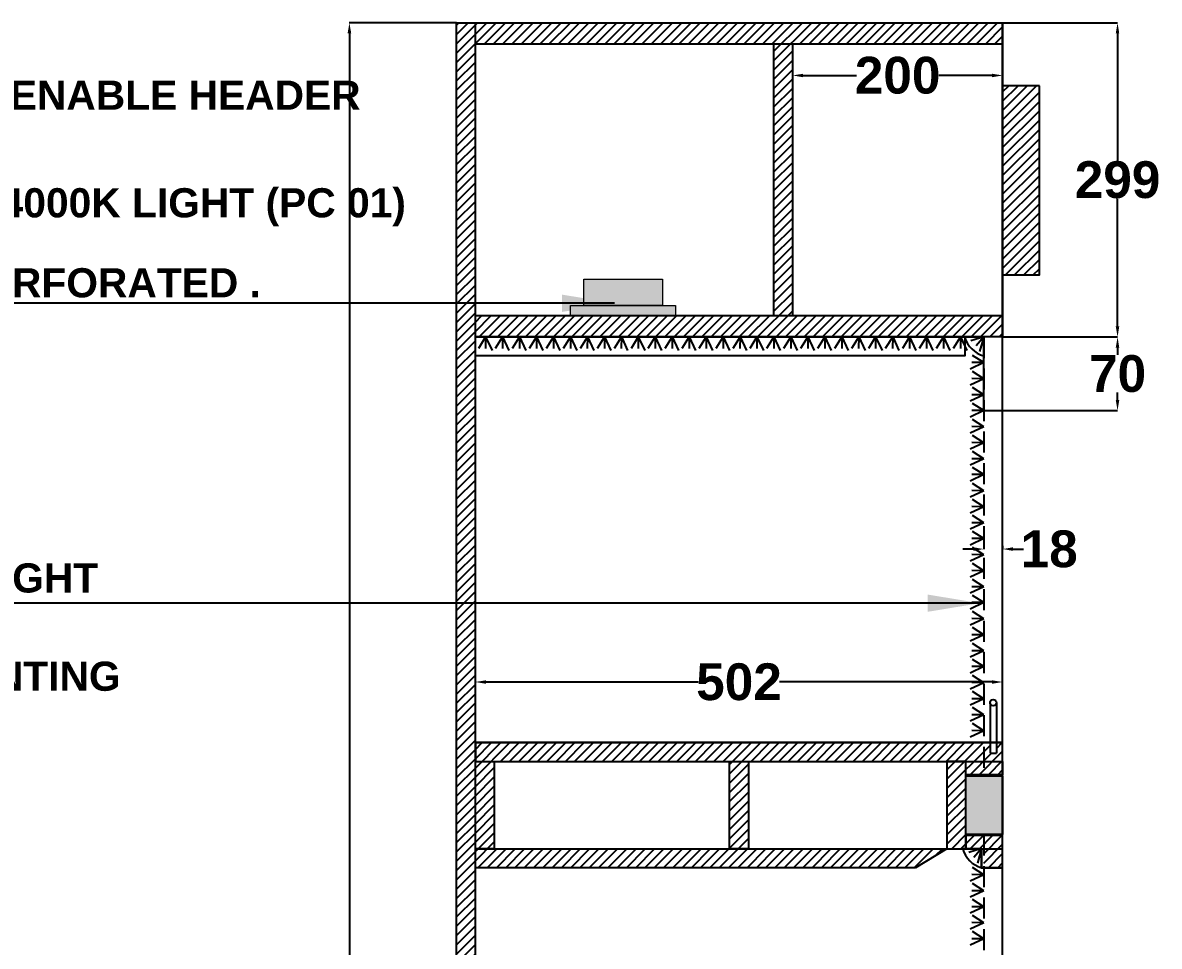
# Model space of a CAD drawing. Header units: centimetres. Extents: x 2 to 137806, y -77553 to 10.
# Drawn here: x 136724 to 137806, y -76249 to -75370 of the extents above; entities that cross this region are included whole.
import ezdxf

# ---------------------------------------------------------------- set-up
doc = ezdxf.new("R2010")
doc.units = ezdxf.units.CM
doc.header["$LTSCALE"] = 40
doc.header["$MEASUREMENT"] = 0
doc.linetypes.add('DASHED', pattern=[0.75, 0.5, -0.25])
doc.layers.add('PDF4_Geometry', color=7, linetype='Continuous')
doc.layers.add('WALL', color=7, linetype='Continuous')
doc.layers.add('PDF4_Solid Fills', color=7, linetype='Continuous', true_color=0xffffff)
doc.styles.get("Standard").update_dxf_attribs({"font": 'arialbd.ttf'})
doc.dimstyles.get("Standard").update_dxf_attribs({"dimtxt": 35, "dimasz": 10, "dimexe": 0.18, "dimexo": 0.0625, "dimgap": 0.09, "dimtad": 0, "dimtih": 1, "dimtoh": 1, "dimdec": 0, "dimzin": 0, "dimdsep": 46, "dimtxsty": 'Standard', "dimcen": 0.09, "dimadec": 0, "dimazin": 0, "dimtfac": 1, "dimtdec": 0, "dimtofl": 0, "dimtmove": 0, "dimatfit": 3, "dimfxl": 1, "dimtolj": 1, "dimtzin": 0, "dimarcsym": 0})
pattern_1 = [(45, (-3220.682, 0), (-4.41941738, 4.41941738), [])]

# ---------------------------------------------------------------- blocks, each defined once
blk = doc.blocks.new('rfrf')
at = {"layer": 'WALL', "color": 2}
for q in [(165056.9, -76302), (165061.9, -76306.8), (165065.3, -76312.1)]:
    blk.add_line((165069.2, -76298.3), q, dxfattribs=at)
blk.add_lwpolyline([(165051.2, -76298.3), (165069.2, -76298.3), (165069.2, -76316.3)], dxfattribs=at)
blk.add_arc((165076.2, -76291.4), 26, 195.6283, 254.3717, dxfattribs=at)
blk = doc.blocks.new('*D193')
at = {"layer": 'Defpoints', "color": 0, "transparency": 16777216}
for p in [(137456.6, -75410), (137656.6, -75410), (137656.6, -75419.9)]:
    blk.add_point(p, dxfattribs=at)
at = {"layer": 'WALL', "color": 0, "lineweight": -2, "transparency": 16777216}
for p, q in [((137456.6, -75410.1), (137456.6, -75420.1)), ((137656.6, -75410.1), (137656.6, -75420.1)), ((137466.6, -75419.9), (137517.6, -75419.9)), ((137646.6, -75419.9), (137595.7, -75419.9))]:
    blk.add_line(p, q, dxfattribs=at)
at = {"layer": 'WALL', "color": 0, "transparency": 16777216}
for points in [[(137466.6, -75418.3), (137466.6, -75421.6), (137456.6, -75419.9)], [(137646.6, -75418.3), (137646.6, -75421.6), (137656.6, -75419.9)]]:
    blk.add_solid(points, dxfattribs=at)
at = {"layer": 'WALL', "color": 0, "transparency": 16777216, "insert": (137556.6, -75419.9), "char_height": 35, "attachment_point": 5}
blk.add_mtext('\\A1;200', dxfattribs=at)
blk = doc.blocks.new('*D194')
at = {"layer": 'Defpoints', "color": 0, "transparency": 16777216}
for p in [(137656.6, -75668.8), (137766, -75668.8), (137656.6, -75738.8)]:
    blk.add_point(p, dxfattribs=at)
at = {"layer": 'WALL', "color": 0, "lineweight": -2, "transparency": 16777216}
for p, q in [((137656.7, -75668.8), (137766.1, -75668.8)), ((137766, -75678.8), (137766, -75685.8)), ((137766, -75728.8), (137766, -75721.7)), ((137656.7, -75738.8), (137766.1, -75738.8))]:
    blk.add_line(p, q, dxfattribs=at)
at = {"layer": 'WALL', "color": 0, "transparency": 16777216}
for points in [[(137764.3, -75678.8), (137767.6, -75678.8), (137766, -75668.8)], [(137764.3, -75728.8), (137767.6, -75728.8), (137766, -75738.8)]]:
    blk.add_solid(points, dxfattribs=at)
at = {"layer": 'WALL', "color": 0, "transparency": 16777216, "insert": (137766, -75703.8), "char_height": 35, "attachment_point": 5}
blk.add_mtext('\\A1;70', dxfattribs=at)
blk = doc.blocks.new('*D195')
at = {"layer": 'Defpoints', "color": 0, "transparency": 16777216}
for p in [(137656.6, -75369.8), (137766, -75369.8), (137656.6, -75668.8)]:
    blk.add_point(p, dxfattribs=at)
at = {"layer": 'WALL', "color": 0, "lineweight": -2, "transparency": 16777216}
for p, q in [((137656.7, -75369.8), (137766.1, -75369.8)), ((137766, -75379.8), (137766, -75501.3)), ((137766, -75658.8), (137766, -75537.2)), ((137656.7, -75668.8), (137766.1, -75668.8))]:
    blk.add_line(p, q, dxfattribs=at)
at = {"layer": 'WALL', "color": 0, "transparency": 16777216}
for points in [[(137764.3, -75379.8), (137767.6, -75379.8), (137766, -75369.8)], [(137764.3, -75658.8), (137767.6, -75658.8), (137766, -75668.8)]]:
    blk.add_solid(points, dxfattribs=at)
at = {"layer": 'WALL', "color": 0, "transparency": 16777216, "insert": (137766, -75519.3), "char_height": 35, "attachment_point": 5}
blk.add_mtext('\\A1;299', dxfattribs=at)
blk = doc.blocks.new('*D196')
at = {"layer": 'Defpoints', "color": 0, "transparency": 16777216}
for p in [(137656.6, -75997.1), (137656.6, -76012.4), (137154.6, -76025.8)]:
    blk.add_point(p, dxfattribs=at)
at = {"layer": 'WALL', "color": 0, "lineweight": -2, "transparency": 16777216}
for p, q in [((137154.6, -76025.7), (137154.6, -75996.9)), ((137164.6, -75997.1), (137367.1, -75997.1)), ((137646.6, -75997.1), (137444.2, -75997.1)), ((137656.6, -76012.4), (137656.6, -75996.9))]:
    blk.add_line(p, q, dxfattribs=at)
at = {"layer": 'WALL', "color": 0, "transparency": 16777216}
for points in [[(137164.6, -75995.5), (137164.6, -75998.8), (137154.6, -75997.1)], [(137646.6, -75995.5), (137646.6, -75998.8), (137656.6, -75997.1)]]:
    blk.add_solid(points, dxfattribs=at)
at = {"layer": 'WALL', "color": 0, "transparency": 16777216, "insert": (137405.6, -75997.1), "char_height": 35, "attachment_point": 5}
blk.add_mtext('\\A1;502', dxfattribs=at)
blk = doc.blocks.new('*D197')
at = {"layer": 'Defpoints', "color": 0, "transparency": 16777216}
for p in [(137638.6, -75867.6), (137656.6, -75867.6), (137656.6, -75870.6)]:
    blk.add_point(p, dxfattribs=at)
at = {"layer": 'WALL', "color": 0, "lineweight": -2, "transparency": 16777216}
for p, q in [((137628.6, -75870.6), (137618.6, -75870.6)), ((137638.6, -75867.6), (137638.6, -75870.8)), ((137656.6, -75867.6), (137656.6, -75870.8)), ((137666.6, -75870.6), (137676.6, -75870.6))]:
    blk.add_line(p, q, dxfattribs=at)
at = {"layer": 'WALL', "color": 0, "transparency": 16777216}
for points in [[(137628.6, -75868.9), (137628.6, -75872.3), (137638.6, -75870.6)], [(137666.6, -75868.9), (137666.6, -75872.3), (137656.6, -75870.6)]]:
    blk.add_solid(points, dxfattribs=at)
at = {"layer": 'WALL', "color": 0, "transparency": 16777216, "insert": (137700.9, -75870.6), "char_height": 35, "attachment_point": 5}
blk.add_mtext('\\A1;18', dxfattribs=at)
blk = doc.blocks.new('*D212')
at = {"layer": 'Defpoints', "color": 0, "transparency": 16777216}
for p in [(137034.7, -75369.8), (137136.6, -75369.8), (137136.6, -77429.8)]:
    blk.add_point(p, dxfattribs=at)
at = {"layer": 'WALL', "color": 0, "lineweight": -2, "transparency": 16777216}
for p, q in [((137136.6, -75369.8), (137034.5, -75369.8)), ((137034.7, -75379.8), (137034.7, -76381.8)), ((137034.7, -77419.8), (137034.7, -76417.7)), ((137136.6, -77429.8), (137034.5, -77429.8))]:
    blk.add_line(p, q, dxfattribs=at)
at = {"layer": 'WALL', "color": 0, "transparency": 16777216}
for points in [[(137033, -75379.8), (137036.4, -75379.8), (137034.7, -75369.8)], [(137033, -77419.8), (137036.4, -77419.8), (137034.7, -77429.8)]]:
    blk.add_solid(points, dxfattribs=at)
at = {"layer": 'WALL', "color": 0, "transparency": 16777216, "insert": (137034.7, -76399.8), "char_height": 35, "attachment_point": 5}
blk.add_mtext('\\A1;2060', dxfattribs=at)

msp = doc.modelspace()

# ---------------------------------------------------------------- hatches: boundary and pattern name
at = {"layer": 'WALL'}
h = msp.add_hatch(dxfattribs=at)
h.set_pattern_fill('ANSI31', color=256, scale=50)
h.set_pattern_definition(pattern_1)
h.paths.add_polyline_path([(137154.6, -75369.8), (137136.6, -75369.8), (137136.6, -77429.8), (137154.6, -77429.8)])
h = msp.add_hatch(dxfattribs=at)
h.set_pattern_fill('ANSI31', color=256, scale=50)
h.set_pattern_definition(pattern_1)
h.paths.add_polyline_path([(137438.6, -75648.8), (137456.6, -75648.8), (137456.6, -75389.8), (137438.6, -75389.8)])
h.paths.add_polyline_path([(137656.6, -75389.8), (137656.6, -75369.8), (137154.6, -75369.8), (137154.6, -75389.8)])
h.paths.add_polyline_path([(137345.3, -75648.8), (137345.3, -75648.8), (137245.3, -75648.8), (137154.6, -75648.8), (137154.6, -75668.8), (137620.6, -75668.8), (137638.6, -75668.8), (137656.6, -75668.8), (137656.6, -75648.8)])
h = msp.add_hatch(dxfattribs=at)
h.set_pattern_fill('ANSI31', color=256, scale=50)
h.set_pattern_definition(pattern_1)
h.paths.add_polyline_path([(137691.6, -75429.7), (137656.6, -75429.7), (137656.6, -75609.7), (137691.6, -75609.7)])
h = msp.add_hatch(dxfattribs=at)
h.set_pattern_fill('ANSI31', color=256, scale=50)
h.set_pattern_definition(pattern_1)
h.paths.add_polyline_path([(137638.6, -76054.8), (137154.6, -76054.8), (137154.6, -76072.8), (137638.6, -76072.8)])
h.paths.add_polyline_path([(137621.6, -76072.8), (137603.6, -76072.8), (137603.6, -76155.8), (137621.6, -76155.8)])
h.paths.add_polyline_path([(137638.6, -76072.8), (137621.6, -76072.8), (137621.6, -76085.3), (137638.6, -76085.3)])
h.paths.add_polyline_path([(137656.6, -76072.8), (137638.6, -76072.8), (137638.6, -76085.3), (137656.6, -76085.3)])
h.paths.add_polyline_path([(137656.6, -76054.8), (137650.6, -76054.8), (137650.6, -76064.8), (137644.6, -76064.8), (137644.6, -76054.8), (137638.6, -76054.8), (137638.6, -76072.8), (137656.6, -76072.8)])
h.paths.add_polyline_path([(137656.6, -76143.3), (137638.6, -76143.3), (137638.6, -76155.8), (137656.6, -76155.8)])
h.paths.add_polyline_path([(137638.6, -76143.3), (137621.6, -76143.3), (137621.6, -76155.8), (137636.6, -76155.8), (137638.6, -76155.8)])
h.paths.add_polyline_path([(137656.6, -76155.8), (137638.6, -76155.8), (137638.6, -76173.8), (137656.6, -76173.8)])
h.paths.add_polyline_path([(137603.6, -76155.8), (137154.6, -76155.8), (137154.6, -76173.8), (137573.6, -76173.8)])
h.paths.add_polyline_path([(137414.6, -76072.8), (137396.6, -76072.8), (137396.6, -76155.8), (137414.6, -76155.8)])
h.paths.add_polyline_path([(137172.6, -76072.8), (137154.6, -76072.8), (137154.6, -76155.8), (137172.6, -76155.8)])
h = msp.add_hatch(color=4, dxfattribs=at)
h.dxf.hatch_style = 1
h.paths.add_polyline_path([(137656.6, -76086.3), (137621.6, -76086.3), (137621.6, -76142.3), (137656.6, -76142.3)])

# ---------------------------------------------------------------- linework, layer by layer
at = {"layer": 'PDF4_Geometry', "color": 22, "lineweight": 5, "true_color": 0xdd1d1d}
for points in [[(137257.8, -75613.8), (137332.8, -75613.8), (137332.8, -75638.8), (137257.8, -75638.8)], [(137245.3, -75638.8), (137345.3, -75638.8), (137345.3, -75648.8), (137245.3, -75648.8)]]:
    msp.add_lwpolyline(points, close=True, dxfattribs=at)
at = {"layer": 'PDF4_Solid Fills', "lineweight": 5}
for points in [[(137257.8, -75613.8), (137332.8, -75613.8), (137257.8, -75638.8), (137332.8, -75638.8)], [(137245.3, -75638.8), (137345.3, -75638.8), (137245.3, -75648.8), (137345.3, -75648.8)]]:
    msp.add_solid(points, dxfattribs=at)
at = {"layer": 'WALL'}
for p, q in [((137136.6, -77429.8), (137136.6, -75369.8)), ((137136.6, -75369.8), (137656.6, -75369.8)), ((137154.6, -77429.8), (137154.6, -75369.8)), ((137656.6, -77429.8), (137656.6, -75369.8)), ((137656.6, -75369.8), (137656.6, -75668.8)), ((137154.6, -75389.8), (137656.6, -75389.8)), ((137438.6, -75389.8), (137438.6, -75648.8)), ((137456.6, -75389.8), (137456.6, -75648.8)), ((137656.6, -75648.8), (137154.6, -75648.8)), ((137656.6, -75668.8), (137154.6, -75668.8)), ((137638.6, -75738.8), (137638.6, -75668.8)), ((137638.6, -75738.8), (137656.6, -75738.8)), ((137154.6, -76054.8), (137656.6, -76054.8)), ((137656.6, -76054.8), (137621.6, -76054.8)), ((137636.6, -76173.8), (137636.6, -76155.8)), ((137636.6, -76173.8), (137656.6, -76173.8)), ((137656.6, -76173.8), (137636.6, -76173.8))]:
    msp.add_line(p, q, dxfattribs=at)
at = {"layer": 'WALL', "color": 2}
for p, q in [((137164.4, -75668.8), (137157.5, -75679.6)), ((137164.4, -75668.8), (137164.4, -75679.9)), ((137164.4, -75668.8), (137170.5, -75681.8)), ((137180.5, -75668.8), (137173.6, -75679.6)), ((137180.5, -75668.8), (137180.5, -75679.9)), ((137180.5, -75668.8), (137186.6, -75681.8)), ((137196.7, -75668.8), (137189.8, -75679.6)), ((137196.7, -75668.8), (137196.7, -75679.9)), ((137196.7, -75668.8), (137202.8, -75681.8)), ((137212.8, -75668.8), (137205.9, -75679.6)), ((137212.8, -75668.8), (137212.8, -75679.9)), ((137212.8, -75668.8), (137218.9, -75681.8)), ((137229, -75668.8), (137222.1, -75679.6)), ((137229, -75668.8), (137228.9, -75679.9)), ((137229, -75668.8), (137235, -75681.8)), ((137245.1, -75668.8), (137238.2, -75679.6)), ((137245.1, -75668.8), (137245.1, -75679.9)), ((137245.1, -75668.8), (137251.2, -75681.8)), ((137261.3, -75668.8), (137254.3, -75679.6)), ((137261.3, -75668.8), (137261.2, -75679.9)), ((137261.3, -75668.8), (137267.3, -75681.8)), ((137277.4, -75668.8), (137270.5, -75679.6)), ((137277.4, -75668.8), (137277.4, -75679.9)), ((137277.4, -75668.8), (137283.5, -75681.8)), ((137293.6, -75668.8), (137286.6, -75679.6)), ((137293.6, -75668.8), (137293.5, -75679.9)), ((137293.6, -75668.8), (137299.6, -75681.8)), ((137309.7, -75668.8), (137302.8, -75679.6)), ((137309.7, -75668.8), (137309.7, -75679.9)), ((137309.7, -75668.8), (137315.8, -75681.8)), ((137325.8, -75668.8), (137318.9, -75679.6)), ((137325.8, -75668.8), (137325.8, -75679.9)), ((137325.8, -75668.8), (137331.9, -75681.8)), ((137342, -75668.8), (137335.1, -75679.6)), ((137342, -75668.8), (137342, -75679.9)), ((137342, -75668.8), (137348.1, -75681.8)), ((137358.1, -75668.8), (137351.2, -75679.6)), ((137358.1, -75668.8), (137358.1, -75679.9)), ((137358.1, -75668.8), (137364.2, -75681.8)), ((137374.3, -75668.8), (137367.4, -75679.6)), ((137374.3, -75668.8), (137374.2, -75679.9)), ((137374.3, -75668.8), (137380.3, -75681.8)), ((137390.4, -75668.8), (137383.5, -75679.6)), ((137390.4, -75668.8), (137390.4, -75679.9)), ((137390.4, -75668.8), (137396.5, -75681.8)), ((137406.6, -75668.8), (137399.6, -75679.6)), ((137406.6, -75668.8), (137406.5, -75679.9)), ((137406.6, -75668.8), (137412.6, -75681.8)), ((137422.7, -75668.8), (137415.8, -75679.6)), ((137422.7, -75668.8), (137422.7, -75679.9)), ((137422.7, -75668.8), (137428.8, -75681.8)), ((137438.9, -75668.8), (137431.9, -75679.6)), ((137438.9, -75668.8), (137438.8, -75679.9)), ((137438.9, -75668.8), (137444.9, -75681.8)), ((137455, -75668.8), (137448.1, -75679.6)), ((137455, -75668.8), (137455, -75679.9)), ((137455, -75668.8), (137461.1, -75681.8)), ((137471.1, -75668.8), (137464.2, -75679.6)), ((137471.1, -75668.8), (137471.1, -75679.9)), ((137471.1, -75668.8), (137477.2, -75681.8)), ((137487.3, -75668.8), (137480.4, -75679.6)), ((137487.3, -75668.8), (137487.3, -75679.9)), ((137487.3, -75668.8), (137493.4, -75681.8)), ((137503.4, -75668.8), (137496.5, -75679.6)), ((137503.4, -75668.8), (137503.4, -75679.9)), ((137503.4, -75668.8), (137509.5, -75681.8)), ((137519.6, -75668.8), (137512.7, -75679.6)), ((137519.6, -75668.8), (137519.5, -75679.9)), ((137519.6, -75668.8), (137525.6, -75681.8)), ((137535.7, -75668.8), (137528.8, -75679.6)), ((137535.7, -75668.8), (137535.7, -75679.9)), ((137535.7, -75668.8), (137541.8, -75681.8)), ((137551.9, -75668.8), (137544.9, -75679.6)), ((137551.9, -75668.8), (137551.8, -75679.9)), ((137551.9, -75668.8), (137557.9, -75681.8)), ((137568, -75668.8), (137561.1, -75679.6)), ((137568, -75668.8), (137568, -75679.9)), ((137568, -75668.8), (137574.1, -75681.8)), ((137584.2, -75668.8), (137577.2, -75679.6)), ((137584.2, -75668.8), (137584.1, -75679.9)), ((137584.2, -75668.8), (137590.2, -75681.8)), ((137600.3, -75668.8), (137593.4, -75679.6)), ((137600.3, -75668.8), (137600.3, -75679.9)), ((137600.3, -75668.8), (137606.4, -75681.8)), ((137616.4, -75668.8), (137609.5, -75679.6)), ((137616.4, -75668.8), (137616.4, -75679.9)), ((137616.4, -75668.8), (137622.5, -75681.8)), ((137638.6, -75693.2), (137627.8, -75686.3)), ((137638.6, -75693.2), (137625.6, -75699.3)), ((137638.6, -75693.2), (137627.4, -75693.2)), ((137638.6, -75708.5), (137625.6, -75714.5)), ((137638.6, -75708.5), (137627.4, -75708.4)), ((137638.6, -75708.5), (137627.8, -75701.6)), ((137638.6, -75723.7), (137627.8, -75716.8)), ((137638.6, -75723.7), (137625.6, -75729.8)), ((137638.6, -75723.7), (137627.4, -75723.7)), ((137638.6, -75738.9), (137625.6, -75745)), ((137638.6, -75738.9), (137627.4, -75738.9)), ((137638.6, -75738.9), (137627.8, -75732)), ((137638.6, -75754.2), (137627.8, -75747.2)), ((137638.6, -75754.2), (137625.6, -75760.2)), ((137638.6, -75754.2), (137627.4, -75754.1)), ((137638.6, -75769.4), (137627.8, -75762.5)), ((137638.6, -75769.4), (137625.6, -75775.4)), ((137638.6, -75769.4), (137627.4, -75769.3)), ((137638.6, -75784.6), (137625.6, -75790.7)), ((137638.6, -75784.6), (137627.4, -75784.6)), ((137638.6, -75784.6), (137627.8, -75777.7)), ((137638.6, -75799.8), (137627.8, -75792.9)), ((137638.6, -75799.8), (137625.6, -75805.9)), ((137638.6, -75799.8), (137627.4, -75799.8)), ((137638.6, -75815.1), (137625.6, -75821.1)), ((137638.6, -75815.1), (137627.4, -75815)), ((137638.6, -75815.1), (137627.8, -75808.1)), ((137638.6, -75830.3), (137627.8, -75823.4)), ((137638.6, -75830.3), (137625.6, -75836.3)), ((137638.6, -75830.3), (137627.4, -75830.2)), ((137638.6, -75845.5), (137627.8, -75838.6)), ((137638.6, -75845.5), (137625.6, -75851.6)), ((137638.6, -75845.5), (137627.4, -75845.5)), ((137638.6, -75860.7), (137627.8, -75853.8)), ((137638.6, -75860.7), (137625.6, -75866.8)), ((137638.6, -75860.7), (137627.4, -75860.7)), ((137638.6, -75876), (137627.8, -75869)), ((137638.6, -75876), (137625.6, -75882)), ((137638.6, -75876), (137627.4, -75875.9)), ((137638.6, -75891.2), (137625.6, -75897.2)), ((137638.6, -75891.2), (137627.4, -75891.1)), ((137638.6, -75891.2), (137627.8, -75884.3)), ((137638.6, -75906.4), (137627.8, -75899.5)), ((137638.6, -75906.4), (137625.6, -75912.5)), ((137638.6, -75906.4), (137627.4, -75906.4)), ((137638.6, -75921.6), (137625.6, -75927.7)), ((137638.6, -75921.6), (137627.4, -75921.6)), ((137638.6, -75921.6), (137627.8, -75914.7)), ((137638.6, -75936.9), (137627.8, -75929.9)), ((137638.6, -75936.9), (137625.6, -75942.9)), ((137638.6, -75936.9), (137627.4, -75936.8)), ((137638.6, -75952.1), (137627.8, -75945.2)), ((137638.6, -75952.1), (137625.6, -75958.2)), ((137638.6, -75952.1), (137627.4, -75952.1)), ((137638.6, -75967.3), (137625.6, -75973.4)), ((137638.6, -75967.3), (137627.4, -75967.3)), ((137638.6, -75967.3), (137627.8, -75960.4)), ((137638.6, -75982.5), (137627.8, -75975.6)), ((137638.6, -75982.5), (137625.6, -75988.6)), ((137638.6, -75982.5), (137627.4, -75982.5)), ((137638.6, -75997.8), (137625.6, -76003.8)), ((137638.6, -75997.8), (137627.4, -75997.7)), ((137638.6, -75997.8), (137627.8, -75990.9)), ((137638.6, -76013), (137627.8, -76006.1)), ((137638.6, -76013), (137625.6, -76019.1)), ((137638.6, -76013), (137627.4, -76013)), ((137638.6, -76028.2), (137627.8, -76021.3)), ((137638.6, -76028.2), (137625.6, -76034.3)), ((137638.6, -76028.2), (137627.4, -76028.2)), ((137638.6, -76043.5), (137625.6, -76049.5)), ((137638.6, -76043.5), (137627.4, -76043.4)), ((137638.6, -76043.5), (137627.8, -76036.5)), ((137638.6, -76180.5), (137627.8, -76173.6)), ((137638.6, -76180.5), (137625.6, -76186.5)), ((137638.6, -76180.5), (137627.4, -76180.4)), ((137638.6, -76195.7), (137625.6, -76201.8)), ((137638.6, -76195.7), (137627.4, -76195.7)), ((137638.6, -76195.7), (137627.8, -76188.8)), ((137638.6, -76210.9), (137627.8, -76204)), ((137638.6, -76210.9), (137625.6, -76217)), ((137638.6, -76210.9), (137627.4, -76210.9)), ((137638.6, -76226.2), (137625.6, -76232.2)), ((137638.6, -76226.2), (137627.4, -76226.1)), ((137638.6, -76226.2), (137627.8, -76219.2)), ((137638.6, -76241.4), (137627.8, -76234.5)), ((137638.6, -76241.4), (137625.6, -76247.5)), ((137638.6, -76241.4), (137627.4, -76241.4))]:
    msp.add_line(p, q, dxfattribs=at)
at = {"layer": 'WALL', "color": 30, "true_color": 0xf8991e}
for p, q in [((137644.6, -76016.8), (137644.6, -76064.8)), ((137650.6, -76016.8), (137650.6, -76064.8)), ((137644.6, -76064.8), (137650.6, -76064.8))]:
    msp.add_line(p, q, dxfattribs=at)
at = {"layer": 'WALL'}
for points in [[(137691.6, -75429.7), (137656.6, -75429.7), (137656.6, -75609.7), (137691.6, -75609.7)], [(137656.6, -76054.8), (137154.6, -76054.8), (137154.6, -76072.8), (137656.6, -76072.8)], [(137154.6, -76072.8), (137172.6, -76072.8), (137172.6, -76155.8), (137154.6, -76155.8)], [(137396.6, -76072.8), (137414.6, -76072.8), (137414.6, -76155.8), (137396.6, -76155.8)], [(137621.6, -76072.8), (137603.6, -76072.8), (137603.6, -76155.8), (137621.6, -76155.8)], [(137656.6, -76085.3), (137621.6, -76085.3), (137621.6, -76072.8), (137656.6, -76072.8)], [(137656.6, -76143.3), (137621.6, -76143.3), (137621.6, -76155.8), (137656.6, -76155.8)], [(137573.6, -76173.8), (137154.6, -76173.8), (137154.6, -76155.8), (137603.6, -76155.8)]]:
    msp.add_lwpolyline(points, close=True, dxfattribs=at)
at = {"layer": 'WALL', "color": 2}
msp.add_lwpolyline([(137154.6, -75668.8), (137620.6, -75668.8), (137620.6, -75686.8), (137154.6, -75686.8)], close=True, dxfattribs=at)
at = {"layer": 'WALL', "linetype": 'DASHED'}
for points in [[(137638.6, -77012.3), (137638.6, -77359.8), (137656.6, -77359.8), (137656.6, -75668.8), (137638.6, -75668.8), (137638.6, -76086.3)], [(137638.6, -76142.3), (137638.6, -76521.3)]]:
    msp.add_lwpolyline(points, dxfattribs=at)
at = {"layer": 'WALL', "color": 4}
msp.add_lwpolyline([(137621.6, -76086.3), (137656.6, -76086.3), (137656.6, -76142.3), (137621.6, -76142.3)], close=True, dxfattribs=at)
at = {"layer": 'WALL', "color": 30, "true_color": 0xf8991e}
msp.add_circle((137647.6, -76016.8), 3, dxfattribs=at)

# ---------------------------------------------------------------- block references
at = {"layer": 'WALL'}
for p in [(-27430.6, 629.6), (-27432.6, 142.6)]:
    msp.add_blockref('rfrf', p, dxfattribs=at)

# ---------------------------------------------------------------- texts
at = {"layer": 'WALL', "char_height": 27.766, "attachment_point": 1}
for s, width, gutter_width, heights, insert in [('18 MM FR MDF WITH LM 01 AND OPENABLE HEADER ', 1289.443, 0.779, [-28.7], (136043.4, -75424.8)), ('JD BRAND FRONT LIT LOGO WITH 4000K LIGHT (PC 01)', 1053.727, 0.506, [-36.4], (136043.4, -75527.2)), ('LIGHTING TRANSFORMER WITH PERFORATED .\\PALUMINUM SHEET SPACER', 1230.129, 0.506, [-75.5], (136043.4, -75603.3)), ('INNER SIDE 4000 K LED PROFILE LIGHT  ', 1289.443, 0.779, [-28.7], (136043.4, -75884.2)), ('6 MM DIA RAILING WITH GOLD PAINTING ', 1289.443, 0.779, [-28.7], (136043.4, -75977.7))]:
    msp.add_mtext_dynamic_manual_height_columns(s, width=width, gutter_width=gutter_width, heights=heights, dxfattribs=dict(at, insert=insert))

# ---------------------------------------------------------------- dimensions: what is measured, and where the dimension line sits
at = {"layer": 'WALL', "color": 1}
for base, p1, p2, picture, middle in [((137034.7, -75369.8), (137136.6, -77429.8), (137136.6, -75369.8), '*D212', (137034.7, -76399.8)), ((137766, -75369.8), (137656.6, -75668.8), (137656.6, -75369.8), '*D195', (137766, -75519.3)), ((137766, -75668.8), (137656.6, -75738.8), (137656.6, -75668.8), '*D194', (137766, -75703.8))]:
    dim = msp.add_linear_dim(base=base, p1=p1, p2=p2, angle=90, dimstyle='Standard', dxfattribs=at)
    dim.commit()
    dim.dimension.update_dxf_attribs({"geometry": picture, "text_midpoint": middle})
for base, p1, p2, picture, middle in [((137656.6, -75419.9), (137456.6, -75410), (137656.6, -75410), '*D193', (137556.6, -75419.9)), ((137656.6, -75870.6), (137638.6, -75867.6), (137656.6, -75867.6), '*D197', (137700.9, -75870.6)), ((137656.6, -75997.1), (137154.6, -76025.8), (137656.6, -76012.4), '*D196', (137405.6, -75997.1))]:
    dim = msp.add_linear_dim(base=base, p1=p1, p2=p2, dimstyle='Standard', dxfattribs=at)
    dim.commit()
    dim.dimension.update_dxf_attribs({"geometry": picture, "text_midpoint": middle})

# ---------------------------------------------------------------- leaders
at = {"layer": 'WALL'}
for points, override in [([(137287.2, -75636.7), (136361, -75636.7)], {"dimasz": 50}), ([(137635.1, -75922.1), (136361, -75922.1)], {"dimasz": 50, "dimgap": 0.09, "dimtad": 0})]:
    msp.add_leader(points, dimstyle='Standard', override=override, dxfattribs=at)

doc.saveas('drawing.dxf')
